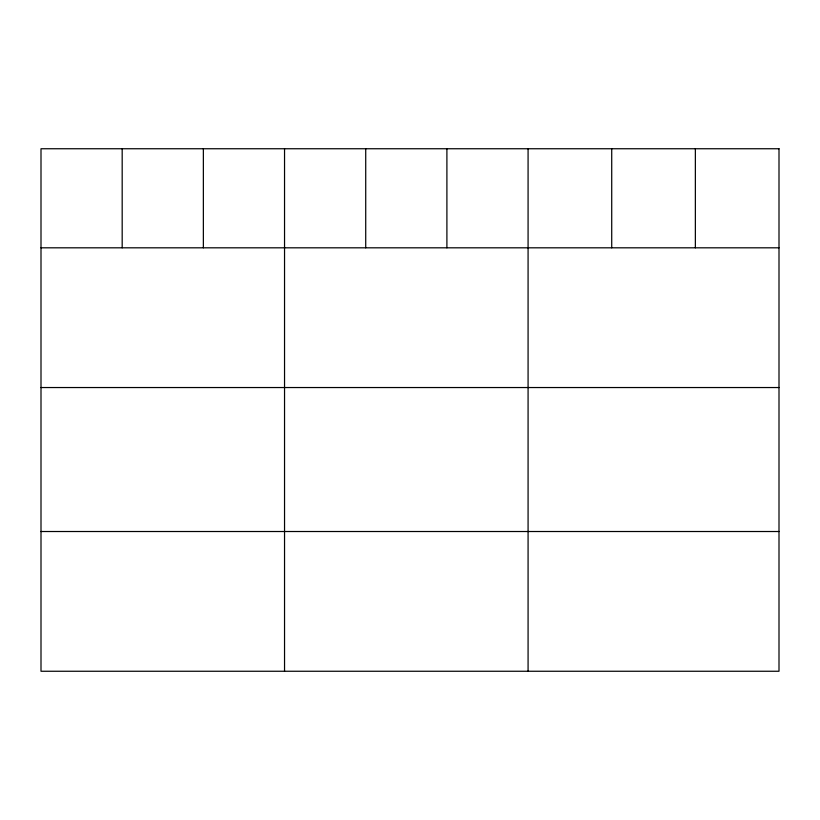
<?xml version="1.0" encoding="UTF-8"?>
<svg xmlns="http://www.w3.org/2000/svg" width="820" height="820" viewBox="0 0 820 820"><rect width="100%" height="100%" fill="white"/><g stroke="black" fill="none" stroke-linecap="round" stroke-linejoin="round"><path stroke-width="1.23" d="M41 247.814L779 247.814M41 387.542L779 387.542M41 531.514L779 531.514M695.36 148.748L695.36 247.814M611.72 148.748L611.72 247.814M528.08 148.748L528.08 671.252M446.9 148.748L446.9 247.814M365.72 148.748L365.72 247.814M284.54 148.748L284.54 671.252M203.36 148.748L203.36 247.814M122.18 148.748L122.18 247.814M779 148.748L41 148.748L41 671.252L779 671.252L779 148.748"/></g></svg>
